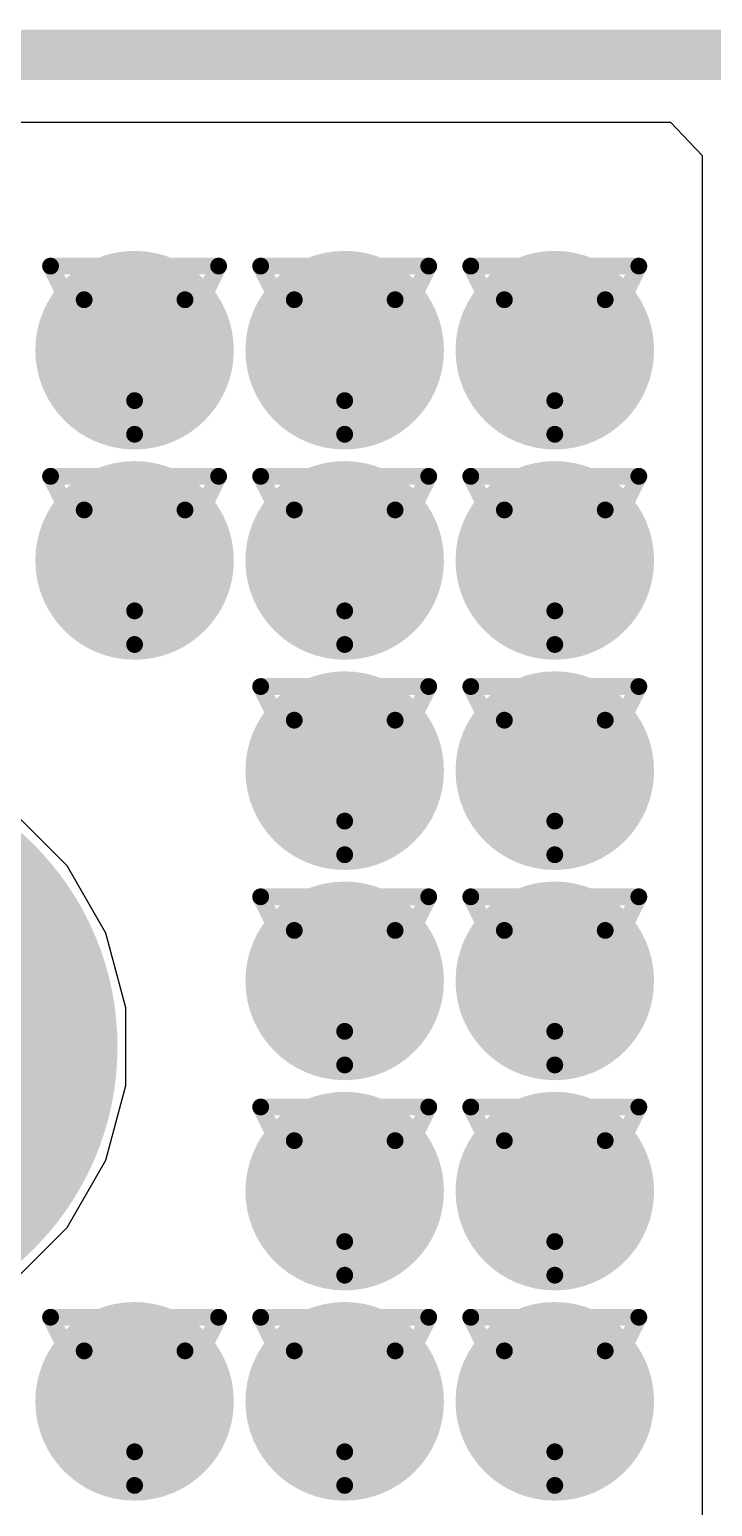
# Model space of a CAD drawing. Header units: inches. Extents: x -3 to 5381, y -57 to 5355.
# Drawn here: x 0.598 to 2.662, y -1.389 to 3.072 of the extents above; entities that cross this region are included whole.
import ezdxf

# ---------------------------------------------------------------- set-up
doc = ezdxf.new("R2010")
doc.units = ezdxf.units.IN
for name, color, linetype in [('Board_Outline', 216, 'Continuous'), ('Bottom Layer', 5, 'Continuous'), ('Bottom Solder', 6, 'Continuous'), ('Drill Drawing', 1, 'Continuous'), ('Multi-Layer', 9, 'Continuous'), ('Pad Holes', 156, 'Continuous'), ('Top Layer', 1, 'Continuous'), ('Top Solder', 216, 'Continuous'), ('Via Holes', 16, 'Continuous')]:
    doc.layers.add(name, color=color, linetype=linetype)

msp = doc.modelspace()

# ---------------------------------------------------------------- hatches: boundary and pattern name
at = {"layer": 'Bottom Layer'}
h = msp.add_hatch(color=5, dxfattribs=at)
edge = h.paths.add_edge_path()
edge.add_arc((0.9152, 2.1039), 0.3, 0, 360)
h = msp.add_hatch(color=5, dxfattribs=at)
edge = h.paths.add_edge_path()
edge.add_arc((1.5502, 2.1039), 0.3, 0, 360)
h = msp.add_hatch(color=5, dxfattribs=at)
edge = h.paths.add_edge_path()
edge.add_arc((2.1852, 2.1039), 0.3, 0, 360)
h = msp.add_hatch(color=5, dxfattribs=at)
edge = h.paths.add_edge_path()
edge.add_arc((0.9152, 1.4689), 0.3, 0, 360)
h = msp.add_hatch(color=5, dxfattribs=at)
edge = h.paths.add_edge_path()
edge.add_arc((1.5502, 1.4689), 0.3, 0, 360)
h = msp.add_hatch(color=5, dxfattribs=at)
edge = h.paths.add_edge_path()
edge.add_arc((2.1852, 1.4689), 0.3, 0, 360)
h = msp.add_hatch(color=5, dxfattribs=at)
edge = h.paths.add_edge_path()
edge.add_arc((1.5502, 0.8339), 0.3, 0, 360)
h = msp.add_hatch(color=5, dxfattribs=at)
edge = h.paths.add_edge_path()
edge.add_arc((2.1852, 0.8339), 0.3, 0, 360)
h = msp.add_hatch(color=5, dxfattribs=at)
edge = h.paths.add_edge_path()
edge.add_arc((0, 0), 0.762, 0, 360)
h = msp.add_hatch(color=5, dxfattribs=at)
edge = h.paths.add_edge_path()
edge.add_arc((1.5502, 0.1989), 0.3, 0, 360)
h = msp.add_hatch(color=5, dxfattribs=at)
edge = h.paths.add_edge_path()
edge.add_arc((2.1852, 0.1989), 0.3, 0, 360)
h = msp.add_hatch(color=5, dxfattribs=at)
edge = h.paths.add_edge_path()
edge.add_arc((1.5502, -0.4361), 0.3, 0, 360)
h = msp.add_hatch(color=5, dxfattribs=at)
edge = h.paths.add_edge_path()
edge.add_arc((2.1852, -0.4361), 0.3, 0, 360)
h = msp.add_hatch(color=5, dxfattribs=at)
edge = h.paths.add_edge_path()
edge.add_arc((0.9152, -1.0711), 0.3, 0, 360)
h = msp.add_hatch(color=5, dxfattribs=at)
edge = h.paths.add_edge_path()
edge.add_arc((1.5502, -1.0711), 0.3, 0, 360)
h = msp.add_hatch(color=5, dxfattribs=at)
edge = h.paths.add_edge_path()
edge.add_arc((2.1852, -1.0711), 0.3, 0, 360)
at = {"layer": 'Bottom Solder'}
h = msp.add_hatch(color=6, dxfattribs=at)
edge = h.paths.add_edge_path()
edge.add_arc((0, 0), 0.8636, 0, 360)
at = {"layer": 'Multi-Layer'}
h = msp.add_hatch(color=9, dxfattribs=at)
edge = h.paths.add_edge_path()
edge.add_arc((0, 0), 0.762, 0, 360)
at = {"layer": 'Pad Holes'}
h = msp.add_hatch(color=7, dxfattribs=at)
edge = h.paths.add_edge_path()
edge.add_arc((0, 0), 0.762, 0, 360)
at = {"layer": 'Top Layer'}
h = msp.add_hatch(color=1, dxfattribs=at)
edge = h.paths.add_edge_path()
edge.add_arc((0.9152, 2.1039), 0.3, 0, 360)
h = msp.add_hatch(color=1, dxfattribs=at)
edge = h.paths.add_edge_path()
edge.add_arc((1.5502, 2.1039), 0.3, 0, 360)
h = msp.add_hatch(color=1, dxfattribs=at)
edge = h.paths.add_edge_path()
edge.add_arc((2.1852, 2.1039), 0.3, 0, 360)
h = msp.add_hatch(color=1, dxfattribs=at)
edge = h.paths.add_edge_path()
edge.add_arc((0.9152, 1.4689), 0.3, 0, 360)
h = msp.add_hatch(color=1, dxfattribs=at)
edge = h.paths.add_edge_path()
edge.add_arc((1.5502, 1.4689), 0.3, 0, 360)
h = msp.add_hatch(color=1, dxfattribs=at)
edge = h.paths.add_edge_path()
edge.add_arc((2.1852, 1.4689), 0.3, 0, 360)
h = msp.add_hatch(color=1, dxfattribs=at)
edge = h.paths.add_edge_path()
edge.add_arc((1.5502, 0.8339), 0.3, 0, 360)
h = msp.add_hatch(color=1, dxfattribs=at)
edge = h.paths.add_edge_path()
edge.add_arc((2.1852, 0.8339), 0.3, 0, 360)
h = msp.add_hatch(color=1, dxfattribs=at)
edge = h.paths.add_edge_path()
edge.add_arc((0, 0), 0.762, 0, 360)
h = msp.add_hatch(color=1, dxfattribs=at)
edge = h.paths.add_edge_path()
edge.add_arc((1.5502, 0.1989), 0.3, 0, 360)
h = msp.add_hatch(color=1, dxfattribs=at)
edge = h.paths.add_edge_path()
edge.add_arc((2.1852, 0.1989), 0.3, 0, 360)
h = msp.add_hatch(color=1, dxfattribs=at)
edge = h.paths.add_edge_path()
edge.add_arc((1.5502, -0.4361), 0.3, 0, 360)
h = msp.add_hatch(color=1, dxfattribs=at)
edge = h.paths.add_edge_path()
edge.add_arc((2.1852, -0.4361), 0.3, 0, 360)
h = msp.add_hatch(color=1, dxfattribs=at)
edge = h.paths.add_edge_path()
edge.add_arc((0.9152, -1.0711), 0.3, 0, 360)
h = msp.add_hatch(color=1, dxfattribs=at)
edge = h.paths.add_edge_path()
edge.add_arc((1.5502, -1.0711), 0.3, 0, 360)
h = msp.add_hatch(color=1, dxfattribs=at)
edge = h.paths.add_edge_path()
edge.add_arc((2.1852, -1.0711), 0.3, 0, 360)
at = {"layer": 'Top Solder'}
h = msp.add_hatch(color=216, dxfattribs=at)
edge = h.paths.add_edge_path()
edge.add_arc((0, 0), 0.8636, 0, 360)
at = {"layer": 'Via Holes'}
h = msp.add_hatch(color=7, dxfattribs=at)
edge = h.paths.add_edge_path()
edge.add_arc((0.9152, 2.1039), 0.15, 0, 360)
h = msp.add_hatch(color=7, dxfattribs=at)
edge = h.paths.add_edge_path()
edge.add_arc((1.5502, 2.1039), 0.15, 0, 360)
h = msp.add_hatch(color=7, dxfattribs=at)
edge = h.paths.add_edge_path()
edge.add_arc((2.1852, 2.1039), 0.15, 0, 360)
h = msp.add_hatch(color=7, dxfattribs=at)
edge = h.paths.add_edge_path()
edge.add_arc((0.9152, 1.4689), 0.15, 0, 360)
h = msp.add_hatch(color=7, dxfattribs=at)
edge = h.paths.add_edge_path()
edge.add_arc((1.5502, 1.4689), 0.15, 0, 360)
h = msp.add_hatch(color=7, dxfattribs=at)
edge = h.paths.add_edge_path()
edge.add_arc((2.1852, 1.4689), 0.15, 0, 360)
h = msp.add_hatch(color=7, dxfattribs=at)
edge = h.paths.add_edge_path()
edge.add_arc((1.5502, 0.8339), 0.15, 0, 360)
h = msp.add_hatch(color=7, dxfattribs=at)
edge = h.paths.add_edge_path()
edge.add_arc((2.1852, 0.8339), 0.15, 0, 360)
h = msp.add_hatch(color=7, dxfattribs=at)
edge = h.paths.add_edge_path()
edge.add_arc((1.5502, 0.1989), 0.15, 0, 360)
h = msp.add_hatch(color=7, dxfattribs=at)
edge = h.paths.add_edge_path()
edge.add_arc((2.1852, 0.1989), 0.15, 0, 360)
h = msp.add_hatch(color=7, dxfattribs=at)
edge = h.paths.add_edge_path()
edge.add_arc((1.5502, -0.4361), 0.15, 0, 360)
h = msp.add_hatch(color=7, dxfattribs=at)
edge = h.paths.add_edge_path()
edge.add_arc((2.1852, -0.4361), 0.15, 0, 360)
h = msp.add_hatch(color=7, dxfattribs=at)
edge = h.paths.add_edge_path()
edge.add_arc((0.9152, -1.0711), 0.15, 0, 360)
h = msp.add_hatch(color=7, dxfattribs=at)
edge = h.paths.add_edge_path()
edge.add_arc((1.5502, -1.0711), 0.15, 0, 360)
h = msp.add_hatch(color=7, dxfattribs=at)
edge = h.paths.add_edge_path()
edge.add_arc((2.1852, -1.0711), 0.15, 0, 360)

# ---------------------------------------------------------------- linework, layer by layer
at = {"layer": 'Board_Outline'}
msp.add_lwpolyline([(0.0069, 2.9962, 0.1524, 0.1524, 0), (38.6535, 2.9962, 0.1524, 0.1524, 0)], format="xyseb", dxfattribs=at)
at = {"layer": 'Bottom Layer'}
for p, q in [((0.0284, 2.7923), (2.535, 2.7923)), ((2.535, 2.7923), (2.6311, 2.6924)), ((2.6311, 2.6924), (2.6311, -7.6708)), ((0.7114, 0.5459), (0.5459, 0.7114)), ((0.8284, 0.3431), (0.7114, 0.5459)), ((0.889, 0.117), (0.8284, 0.3431)), ((0.889, -0.117), (0.889, 0.117)), ((0.8284, -0.3431), (0.889, -0.117)), ((0.7114, -0.5459), (0.8284, -0.3431)), ((0.5459, -0.7114), (0.7114, -0.5459))]:
    msp.add_line(p, q, dxfattribs=at)
at = {"layer": 'Drill Drawing'}
for points in [[(0.6612, 2.3579, 0.0508, 0.0508, 0), (1.1692, 2.3579, 0.0508, 0.0508, 0)], [(0.6612, 2.3579, 0.0508, 0.0508, 0), (0.9152, 1.8499, 0.0508, 0.0508, 0)], [(0.9152, 1.8499, 0.0508, 0.0508, 0), (1.1692, 2.3579, 0.0508, 0.0508, 0)], [(1.2962, 2.3579, 0.0508, 0.0508, 0), (1.8042, 2.3579, 0.0508, 0.0508, 0)], [(1.2962, 2.3579, 0.0508, 0.0508, 0), (1.5502, 1.8499, 0.0508, 0.0508, 0)], [(1.5502, 1.8499, 0.0508, 0.0508, 0), (1.8042, 2.3579, 0.0508, 0.0508, 0)], [(1.9312, 2.3579, 0.0508, 0.0508, 0), (2.4392, 2.3579, 0.0508, 0.0508, 0)], [(1.9312, 2.3579, 0.0508, 0.0508, 0), (2.1852, 1.8499, 0.0508, 0.0508, 0)], [(2.1852, 1.8499, 0.0508, 0.0508, 0), (2.4392, 2.3579, 0.0508, 0.0508, 0)], [(0.7628, 2.2563, 0.0508, 0.0508, 0), (1.0676, 2.2563, 0.0508, 0.0508, 0)], [(0.7628, 2.2563, 0.0508, 0.0508, 0), (0.9152, 1.9515, 0.0508, 0.0508, 0)], [(0.9152, 1.9515, 0.0508, 0.0508, 0), (1.0676, 2.2563, 0.0508, 0.0508, 0)], [(1.3978, 2.2563, 0.0508, 0.0508, 0), (1.7026, 2.2563, 0.0508, 0.0508, 0)], [(1.3978, 2.2563, 0.0508, 0.0508, 0), (1.5502, 1.9515, 0.0508, 0.0508, 0)], [(1.5502, 1.9515, 0.0508, 0.0508, 0), (1.7026, 2.2563, 0.0508, 0.0508, 0)], [(2.0328, 2.2563, 0.0508, 0.0508, 0), (2.3376, 2.2563, 0.0508, 0.0508, 0)], [(2.0328, 2.2563, 0.0508, 0.0508, 0), (2.1852, 1.9515, 0.0508, 0.0508, 0)], [(2.1852, 1.9515, 0.0508, 0.0508, 0), (2.3376, 2.2563, 0.0508, 0.0508, 0)], [(0.6612, 1.7229, 0.0508, 0.0508, 0), (1.1692, 1.7229, 0.0508, 0.0508, 0)], [(0.6612, 1.7229, 0.0508, 0.0508, 0), (0.9152, 1.2149, 0.0508, 0.0508, 0)], [(0.9152, 1.2149, 0.0508, 0.0508, 0), (1.1692, 1.7229, 0.0508, 0.0508, 0)], [(1.2962, 1.7229, 0.0508, 0.0508, 0), (1.8042, 1.7229, 0.0508, 0.0508, 0)], [(1.2962, 1.7229, 0.0508, 0.0508, 0), (1.5502, 1.2149, 0.0508, 0.0508, 0)], [(1.5502, 1.2149, 0.0508, 0.0508, 0), (1.8042, 1.7229, 0.0508, 0.0508, 0)], [(1.9312, 1.7229, 0.0508, 0.0508, 0), (2.4392, 1.7229, 0.0508, 0.0508, 0)], [(1.9312, 1.7229, 0.0508, 0.0508, 0), (2.1852, 1.2149, 0.0508, 0.0508, 0)], [(2.1852, 1.2149, 0.0508, 0.0508, 0), (2.4392, 1.7229, 0.0508, 0.0508, 0)], [(0.7628, 1.6213, 0.0508, 0.0508, 0), (1.0676, 1.6213, 0.0508, 0.0508, 0)], [(0.7628, 1.6213, 0.0508, 0.0508, 0), (0.9152, 1.3165, 0.0508, 0.0508, 0)], [(0.9152, 1.3165, 0.0508, 0.0508, 0), (1.0676, 1.6213, 0.0508, 0.0508, 0)], [(1.3978, 1.6213, 0.0508, 0.0508, 0), (1.7026, 1.6213, 0.0508, 0.0508, 0)], [(1.3978, 1.6213, 0.0508, 0.0508, 0), (1.5502, 1.3165, 0.0508, 0.0508, 0)], [(1.5502, 1.3165, 0.0508, 0.0508, 0), (1.7026, 1.6213, 0.0508, 0.0508, 0)], [(2.0328, 1.6213, 0.0508, 0.0508, 0), (2.3376, 1.6213, 0.0508, 0.0508, 0)], [(2.0328, 1.6213, 0.0508, 0.0508, 0), (2.1852, 1.3165, 0.0508, 0.0508, 0)], [(2.1852, 1.3165, 0.0508, 0.0508, 0), (2.3376, 1.6213, 0.0508, 0.0508, 0)], [(1.2962, 1.0879, 0.0508, 0.0508, 0), (1.8042, 1.0879, 0.0508, 0.0508, 0)], [(1.2962, 1.0879, 0.0508, 0.0508, 0), (1.5502, 0.5799, 0.0508, 0.0508, 0)], [(1.5502, 0.5799, 0.0508, 0.0508, 0), (1.8042, 1.0879, 0.0508, 0.0508, 0)], [(1.9312, 1.0879, 0.0508, 0.0508, 0), (2.4392, 1.0879, 0.0508, 0.0508, 0)], [(1.9312, 1.0879, 0.0508, 0.0508, 0), (2.1852, 0.5799, 0.0508, 0.0508, 0)], [(2.1852, 0.5799, 0.0508, 0.0508, 0), (2.4392, 1.0879, 0.0508, 0.0508, 0)], [(1.3978, 0.9863, 0.0508, 0.0508, 0), (1.7026, 0.9863, 0.0508, 0.0508, 0)], [(1.3978, 0.9863, 0.0508, 0.0508, 0), (1.5502, 0.6815, 0.0508, 0.0508, 0)], [(1.5502, 0.6815, 0.0508, 0.0508, 0), (1.7026, 0.9863, 0.0508, 0.0508, 0)], [(2.0328, 0.9863, 0.0508, 0.0508, 0), (2.3376, 0.9863, 0.0508, 0.0508, 0)], [(2.0328, 0.9863, 0.0508, 0.0508, 0), (2.1852, 0.6815, 0.0508, 0.0508, 0)], [(2.1852, 0.6815, 0.0508, 0.0508, 0), (2.3376, 0.9863, 0.0508, 0.0508, 0)], [(1.2962, 0.4529, 0.0508, 0.0508, 0), (1.8042, 0.4529, 0.0508, 0.0508, 0)], [(1.2962, 0.4529, 0.0508, 0.0508, 0), (1.5502, -0.0551, 0.0508, 0.0508, 0)], [(1.5502, -0.0551, 0.0508, 0.0508, 0), (1.8042, 0.4529, 0.0508, 0.0508, 0)], [(1.9312, 0.4529, 0.0508, 0.0508, 0), (2.4392, 0.4529, 0.0508, 0.0508, 0)], [(1.9312, 0.4529, 0.0508, 0.0508, 0), (2.1852, -0.0551, 0.0508, 0.0508, 0)], [(2.1852, -0.0551, 0.0508, 0.0508, 0), (2.4392, 0.4529, 0.0508, 0.0508, 0)], [(1.3978, 0.3513, 0.0508, 0.0508, 0), (1.7026, 0.3513, 0.0508, 0.0508, 0)], [(1.3978, 0.3513, 0.0508, 0.0508, 0), (1.5502, 0.0465, 0.0508, 0.0508, 0)], [(1.5502, 0.0465, 0.0508, 0.0508, 0), (1.7026, 0.3513, 0.0508, 0.0508, 0)], [(2.0328, 0.3513, 0.0508, 0.0508, 0), (2.3376, 0.3513, 0.0508, 0.0508, 0)], [(2.0328, 0.3513, 0.0508, 0.0508, 0), (2.1852, 0.0465, 0.0508, 0.0508, 0)], [(2.1852, 0.0465, 0.0508, 0.0508, 0), (2.3376, 0.3513, 0.0508, 0.0508, 0)], [(1.2962, -0.1821, 0.0508, 0.0508, 0), (1.8042, -0.1821, 0.0508, 0.0508, 0)], [(1.2962, -0.1821, 0.0508, 0.0508, 0), (1.5502, -0.6901, 0.0508, 0.0508, 0)], [(1.5502, -0.6901, 0.0508, 0.0508, 0), (1.8042, -0.1821, 0.0508, 0.0508, 0)], [(1.9312, -0.1821, 0.0508, 0.0508, 0), (2.4392, -0.1821, 0.0508, 0.0508, 0)], [(1.9312, -0.1821, 0.0508, 0.0508, 0), (2.1852, -0.6901, 0.0508, 0.0508, 0)], [(2.1852, -0.6901, 0.0508, 0.0508, 0), (2.4392, -0.1821, 0.0508, 0.0508, 0)], [(1.3978, -0.2837, 0.0508, 0.0508, 0), (1.7026, -0.2837, 0.0508, 0.0508, 0)], [(1.3978, -0.2837, 0.0508, 0.0508, 0), (1.5502, -0.5885, 0.0508, 0.0508, 0)], [(1.5502, -0.5885, 0.0508, 0.0508, 0), (1.7026, -0.2837, 0.0508, 0.0508, 0)], [(2.0328, -0.2837, 0.0508, 0.0508, 0), (2.3376, -0.2837, 0.0508, 0.0508, 0)], [(2.0328, -0.2837, 0.0508, 0.0508, 0), (2.1852, -0.5885, 0.0508, 0.0508, 0)], [(2.1852, -0.5885, 0.0508, 0.0508, 0), (2.3376, -0.2837, 0.0508, 0.0508, 0)], [(0.6612, -0.8171, 0.0508, 0.0508, 0), (1.1692, -0.8171, 0.0508, 0.0508, 0)], [(0.6612, -0.8171, 0.0508, 0.0508, 0), (0.9152, -1.3251, 0.0508, 0.0508, 0)], [(0.9152, -1.3251, 0.0508, 0.0508, 0), (1.1692, -0.8171, 0.0508, 0.0508, 0)], [(1.2962, -0.8171, 0.0508, 0.0508, 0), (1.8042, -0.8171, 0.0508, 0.0508, 0)], [(1.2962, -0.8171, 0.0508, 0.0508, 0), (1.5502, -1.3251, 0.0508, 0.0508, 0)], [(1.5502, -1.3251, 0.0508, 0.0508, 0), (1.8042, -0.8171, 0.0508, 0.0508, 0)], [(1.9312, -0.8171, 0.0508, 0.0508, 0), (2.4392, -0.8171, 0.0508, 0.0508, 0)], [(1.9312, -0.8171, 0.0508, 0.0508, 0), (2.1852, -1.3251, 0.0508, 0.0508, 0)], [(2.1852, -1.3251, 0.0508, 0.0508, 0), (2.4392, -0.8171, 0.0508, 0.0508, 0)], [(0.7628, -0.9187, 0.0508, 0.0508, 0), (1.0676, -0.9187, 0.0508, 0.0508, 0)], [(0.7628, -0.9187, 0.0508, 0.0508, 0), (0.9152, -1.2235, 0.0508, 0.0508, 0)], [(0.9152, -1.2235, 0.0508, 0.0508, 0), (1.0676, -0.9187, 0.0508, 0.0508, 0)], [(1.3978, -0.9187, 0.0508, 0.0508, 0), (1.7026, -0.9187, 0.0508, 0.0508, 0)], [(1.3978, -0.9187, 0.0508, 0.0508, 0), (1.5502, -1.2235, 0.0508, 0.0508, 0)], [(1.5502, -1.2235, 0.0508, 0.0508, 0), (1.7026, -0.9187, 0.0508, 0.0508, 0)], [(2.0328, -0.9187, 0.0508, 0.0508, 0), (2.3376, -0.9187, 0.0508, 0.0508, 0)], [(2.0328, -0.9187, 0.0508, 0.0508, 0), (2.1852, -1.2235, 0.0508, 0.0508, 0)], [(2.1852, -1.2235, 0.0508, 0.0508, 0), (2.3376, -0.9187, 0.0508, 0.0508, 0)]]:
    msp.add_lwpolyline(points, format="xyseb", dxfattribs=at)
for points in [[(0.6485, 2.3579, 0.0254, 0.0254, 1), (0.6739, 2.3579, 0.0254, 0.0254, 1)], [(0.6485, 2.3579, 0.0254, 0.0254, 1), (0.6739, 2.3579, 0.0254, 0.0254, 1)], [(1.1565, 2.3579, 0.0254, 0.0254, 1), (1.1819, 2.3579, 0.0254, 0.0254, 1)], [(1.1565, 2.3579, 0.0254, 0.0254, 1), (1.1819, 2.3579, 0.0254, 0.0254, 1)], [(1.2835, 2.3579, 0.0254, 0.0254, 1), (1.3089, 2.3579, 0.0254, 0.0254, 1)], [(1.2835, 2.3579, 0.0254, 0.0254, 1), (1.3089, 2.3579, 0.0254, 0.0254, 1)], [(1.7915, 2.3579, 0.0254, 0.0254, 1), (1.8169, 2.3579, 0.0254, 0.0254, 1)], [(1.7915, 2.3579, 0.0254, 0.0254, 1), (1.8169, 2.3579, 0.0254, 0.0254, 1)], [(1.9185, 2.3579, 0.0254, 0.0254, 1), (1.9439, 2.3579, 0.0254, 0.0254, 1)], [(1.9185, 2.3579, 0.0254, 0.0254, 1), (1.9439, 2.3579, 0.0254, 0.0254, 1)], [(2.4265, 2.3579, 0.0254, 0.0254, 1), (2.4519, 2.3579, 0.0254, 0.0254, 1)], [(2.4265, 2.3579, 0.0254, 0.0254, 1), (2.4519, 2.3579, 0.0254, 0.0254, 1)], [(0.7501, 2.2563, 0.0254, 0.0254, 1), (0.7755, 2.2563, 0.0254, 0.0254, 1)], [(0.7501, 2.2563, 0.0254, 0.0254, 1), (0.7755, 2.2563, 0.0254, 0.0254, 1)], [(1.0549, 2.2563, 0.0254, 0.0254, 1), (1.0803, 2.2563, 0.0254, 0.0254, 1)], [(1.0549, 2.2563, 0.0254, 0.0254, 1), (1.0803, 2.2563, 0.0254, 0.0254, 1)], [(1.3851, 2.2563, 0.0254, 0.0254, 1), (1.4105, 2.2563, 0.0254, 0.0254, 1)], [(1.3851, 2.2563, 0.0254, 0.0254, 1), (1.4105, 2.2563, 0.0254, 0.0254, 1)], [(1.6899, 2.2563, 0.0254, 0.0254, 1), (1.7153, 2.2563, 0.0254, 0.0254, 1)], [(1.6899, 2.2563, 0.0254, 0.0254, 1), (1.7153, 2.2563, 0.0254, 0.0254, 1)], [(2.0201, 2.2563, 0.0254, 0.0254, 1), (2.0455, 2.2563, 0.0254, 0.0254, 1)], [(2.0201, 2.2563, 0.0254, 0.0254, 1), (2.0455, 2.2563, 0.0254, 0.0254, 1)], [(2.3249, 2.2563, 0.0254, 0.0254, 1), (2.3503, 2.2563, 0.0254, 0.0254, 1)], [(2.3249, 2.2563, 0.0254, 0.0254, 1), (2.3503, 2.2563, 0.0254, 0.0254, 1)], [(0.9025, 1.9515, 0.0254, 0.0254, 1), (0.9279, 1.9515, 0.0254, 0.0254, 1)], [(0.9025, 1.9515, 0.0254, 0.0254, 1), (0.9279, 1.9515, 0.0254, 0.0254, 1)], [(1.5375, 1.9515, 0.0254, 0.0254, 1), (1.5629, 1.9515, 0.0254, 0.0254, 1)], [(1.5375, 1.9515, 0.0254, 0.0254, 1), (1.5629, 1.9515, 0.0254, 0.0254, 1)], [(2.1725, 1.9515, 0.0254, 0.0254, 1), (2.1979, 1.9515, 0.0254, 0.0254, 1)], [(2.1725, 1.9515, 0.0254, 0.0254, 1), (2.1979, 1.9515, 0.0254, 0.0254, 1)], [(0.9025, 1.8499, 0.0254, 0.0254, 1), (0.9279, 1.8499, 0.0254, 0.0254, 1)], [(0.9025, 1.8499, 0.0254, 0.0254, 1), (0.9279, 1.8499, 0.0254, 0.0254, 1)], [(1.5375, 1.8499, 0.0254, 0.0254, 1), (1.5629, 1.8499, 0.0254, 0.0254, 1)], [(1.5375, 1.8499, 0.0254, 0.0254, 1), (1.5629, 1.8499, 0.0254, 0.0254, 1)], [(2.1725, 1.8499, 0.0254, 0.0254, 1), (2.1979, 1.8499, 0.0254, 0.0254, 1)], [(2.1725, 1.8499, 0.0254, 0.0254, 1), (2.1979, 1.8499, 0.0254, 0.0254, 1)], [(0.6485, 1.7229, 0.0254, 0.0254, 1), (0.6739, 1.7229, 0.0254, 0.0254, 1)], [(0.6485, 1.7229, 0.0254, 0.0254, 1), (0.6739, 1.7229, 0.0254, 0.0254, 1)], [(1.1565, 1.7229, 0.0254, 0.0254, 1), (1.1819, 1.7229, 0.0254, 0.0254, 1)], [(1.1565, 1.7229, 0.0254, 0.0254, 1), (1.1819, 1.7229, 0.0254, 0.0254, 1)], [(1.2835, 1.7229, 0.0254, 0.0254, 1), (1.3089, 1.7229, 0.0254, 0.0254, 1)], [(1.2835, 1.7229, 0.0254, 0.0254, 1), (1.3089, 1.7229, 0.0254, 0.0254, 1)], [(1.7915, 1.7229, 0.0254, 0.0254, 1), (1.8169, 1.7229, 0.0254, 0.0254, 1)], [(1.7915, 1.7229, 0.0254, 0.0254, 1), (1.8169, 1.7229, 0.0254, 0.0254, 1)], [(1.9185, 1.7229, 0.0254, 0.0254, 1), (1.9439, 1.7229, 0.0254, 0.0254, 1)], [(1.9185, 1.7229, 0.0254, 0.0254, 1), (1.9439, 1.7229, 0.0254, 0.0254, 1)], [(2.4265, 1.7229, 0.0254, 0.0254, 1), (2.4519, 1.7229, 0.0254, 0.0254, 1)], [(2.4265, 1.7229, 0.0254, 0.0254, 1), (2.4519, 1.7229, 0.0254, 0.0254, 1)], [(0.7501, 1.6213, 0.0254, 0.0254, 1), (0.7755, 1.6213, 0.0254, 0.0254, 1)], [(0.7501, 1.6213, 0.0254, 0.0254, 1), (0.7755, 1.6213, 0.0254, 0.0254, 1)], [(1.0549, 1.6213, 0.0254, 0.0254, 1), (1.0803, 1.6213, 0.0254, 0.0254, 1)], [(1.0549, 1.6213, 0.0254, 0.0254, 1), (1.0803, 1.6213, 0.0254, 0.0254, 1)], [(1.3851, 1.6213, 0.0254, 0.0254, 1), (1.4105, 1.6213, 0.0254, 0.0254, 1)], [(1.3851, 1.6213, 0.0254, 0.0254, 1), (1.4105, 1.6213, 0.0254, 0.0254, 1)], [(1.6899, 1.6213, 0.0254, 0.0254, 1), (1.7153, 1.6213, 0.0254, 0.0254, 1)], [(1.6899, 1.6213, 0.0254, 0.0254, 1), (1.7153, 1.6213, 0.0254, 0.0254, 1)], [(2.0201, 1.6213, 0.0254, 0.0254, 1), (2.0455, 1.6213, 0.0254, 0.0254, 1)], [(2.0201, 1.6213, 0.0254, 0.0254, 1), (2.0455, 1.6213, 0.0254, 0.0254, 1)], [(2.3249, 1.6213, 0.0254, 0.0254, 1), (2.3503, 1.6213, 0.0254, 0.0254, 1)], [(2.3249, 1.6213, 0.0254, 0.0254, 1), (2.3503, 1.6213, 0.0254, 0.0254, 1)], [(0.9025, 1.3165, 0.0254, 0.0254, 1), (0.9279, 1.3165, 0.0254, 0.0254, 1)], [(0.9025, 1.3165, 0.0254, 0.0254, 1), (0.9279, 1.3165, 0.0254, 0.0254, 1)], [(1.5375, 1.3165, 0.0254, 0.0254, 1), (1.5629, 1.3165, 0.0254, 0.0254, 1)], [(1.5375, 1.3165, 0.0254, 0.0254, 1), (1.5629, 1.3165, 0.0254, 0.0254, 1)], [(2.1725, 1.3165, 0.0254, 0.0254, 1), (2.1979, 1.3165, 0.0254, 0.0254, 1)], [(2.1725, 1.3165, 0.0254, 0.0254, 1), (2.1979, 1.3165, 0.0254, 0.0254, 1)], [(0.9025, 1.2149, 0.0254, 0.0254, 1), (0.9279, 1.2149, 0.0254, 0.0254, 1)], [(0.9025, 1.2149, 0.0254, 0.0254, 1), (0.9279, 1.2149, 0.0254, 0.0254, 1)], [(1.5375, 1.2149, 0.0254, 0.0254, 1), (1.5629, 1.2149, 0.0254, 0.0254, 1)], [(1.5375, 1.2149, 0.0254, 0.0254, 1), (1.5629, 1.2149, 0.0254, 0.0254, 1)], [(2.1725, 1.2149, 0.0254, 0.0254, 1), (2.1979, 1.2149, 0.0254, 0.0254, 1)], [(2.1725, 1.2149, 0.0254, 0.0254, 1), (2.1979, 1.2149, 0.0254, 0.0254, 1)], [(1.2835, 1.0879, 0.0254, 0.0254, 1), (1.3089, 1.0879, 0.0254, 0.0254, 1)], [(1.2835, 1.0879, 0.0254, 0.0254, 1), (1.3089, 1.0879, 0.0254, 0.0254, 1)], [(1.7915, 1.0879, 0.0254, 0.0254, 1), (1.8169, 1.0879, 0.0254, 0.0254, 1)], [(1.7915, 1.0879, 0.0254, 0.0254, 1), (1.8169, 1.0879, 0.0254, 0.0254, 1)], [(1.9185, 1.0879, 0.0254, 0.0254, 1), (1.9439, 1.0879, 0.0254, 0.0254, 1)], [(1.9185, 1.0879, 0.0254, 0.0254, 1), (1.9439, 1.0879, 0.0254, 0.0254, 1)], [(2.4265, 1.0879, 0.0254, 0.0254, 1), (2.4519, 1.0879, 0.0254, 0.0254, 1)], [(2.4265, 1.0879, 0.0254, 0.0254, 1), (2.4519, 1.0879, 0.0254, 0.0254, 1)], [(1.3851, 0.9863, 0.0254, 0.0254, 1), (1.4105, 0.9863, 0.0254, 0.0254, 1)], [(1.3851, 0.9863, 0.0254, 0.0254, 1), (1.4105, 0.9863, 0.0254, 0.0254, 1)], [(1.6899, 0.9863, 0.0254, 0.0254, 1), (1.7153, 0.9863, 0.0254, 0.0254, 1)], [(1.6899, 0.9863, 0.0254, 0.0254, 1), (1.7153, 0.9863, 0.0254, 0.0254, 1)], [(2.0201, 0.9863, 0.0254, 0.0254, 1), (2.0455, 0.9863, 0.0254, 0.0254, 1)], [(2.0201, 0.9863, 0.0254, 0.0254, 1), (2.0455, 0.9863, 0.0254, 0.0254, 1)], [(2.3249, 0.9863, 0.0254, 0.0254, 1), (2.3503, 0.9863, 0.0254, 0.0254, 1)], [(2.3249, 0.9863, 0.0254, 0.0254, 1), (2.3503, 0.9863, 0.0254, 0.0254, 1)], [(1.5375, 0.6815, 0.0254, 0.0254, 1), (1.5629, 0.6815, 0.0254, 0.0254, 1)], [(1.5375, 0.6815, 0.0254, 0.0254, 1), (1.5629, 0.6815, 0.0254, 0.0254, 1)], [(2.1725, 0.6815, 0.0254, 0.0254, 1), (2.1979, 0.6815, 0.0254, 0.0254, 1)], [(2.1725, 0.6815, 0.0254, 0.0254, 1), (2.1979, 0.6815, 0.0254, 0.0254, 1)], [(1.5375, 0.5799, 0.0254, 0.0254, 1), (1.5629, 0.5799, 0.0254, 0.0254, 1)], [(1.5375, 0.5799, 0.0254, 0.0254, 1), (1.5629, 0.5799, 0.0254, 0.0254, 1)], [(2.1725, 0.5799, 0.0254, 0.0254, 1), (2.1979, 0.5799, 0.0254, 0.0254, 1)], [(2.1725, 0.5799, 0.0254, 0.0254, 1), (2.1979, 0.5799, 0.0254, 0.0254, 1)], [(1.2835, 0.4529, 0.0254, 0.0254, 1), (1.3089, 0.4529, 0.0254, 0.0254, 1)], [(1.2835, 0.4529, 0.0254, 0.0254, 1), (1.3089, 0.4529, 0.0254, 0.0254, 1)], [(1.7915, 0.4529, 0.0254, 0.0254, 1), (1.8169, 0.4529, 0.0254, 0.0254, 1)], [(1.7915, 0.4529, 0.0254, 0.0254, 1), (1.8169, 0.4529, 0.0254, 0.0254, 1)], [(1.9185, 0.4529, 0.0254, 0.0254, 1), (1.9439, 0.4529, 0.0254, 0.0254, 1)], [(1.9185, 0.4529, 0.0254, 0.0254, 1), (1.9439, 0.4529, 0.0254, 0.0254, 1)], [(2.4265, 0.4529, 0.0254, 0.0254, 1), (2.4519, 0.4529, 0.0254, 0.0254, 1)], [(2.4265, 0.4529, 0.0254, 0.0254, 1), (2.4519, 0.4529, 0.0254, 0.0254, 1)], [(1.3851, 0.3513, 0.0254, 0.0254, 1), (1.4105, 0.3513, 0.0254, 0.0254, 1)], [(1.3851, 0.3513, 0.0254, 0.0254, 1), (1.4105, 0.3513, 0.0254, 0.0254, 1)], [(1.6899, 0.3513, 0.0254, 0.0254, 1), (1.7153, 0.3513, 0.0254, 0.0254, 1)], [(1.6899, 0.3513, 0.0254, 0.0254, 1), (1.7153, 0.3513, 0.0254, 0.0254, 1)], [(2.0201, 0.3513, 0.0254, 0.0254, 1), (2.0455, 0.3513, 0.0254, 0.0254, 1)], [(2.0201, 0.3513, 0.0254, 0.0254, 1), (2.0455, 0.3513, 0.0254, 0.0254, 1)], [(2.3249, 0.3513, 0.0254, 0.0254, 1), (2.3503, 0.3513, 0.0254, 0.0254, 1)], [(2.3249, 0.3513, 0.0254, 0.0254, 1), (2.3503, 0.3513, 0.0254, 0.0254, 1)], [(1.5375, 0.0465, 0.0254, 0.0254, 1), (1.5629, 0.0465, 0.0254, 0.0254, 1)], [(1.5375, 0.0465, 0.0254, 0.0254, 1), (1.5629, 0.0465, 0.0254, 0.0254, 1)], [(2.1725, 0.0465, 0.0254, 0.0254, 1), (2.1979, 0.0465, 0.0254, 0.0254, 1)], [(2.1725, 0.0465, 0.0254, 0.0254, 1), (2.1979, 0.0465, 0.0254, 0.0254, 1)], [(1.5375, -0.0551, 0.0254, 0.0254, 1), (1.5629, -0.0551, 0.0254, 0.0254, 1)], [(1.5375, -0.0551, 0.0254, 0.0254, 1), (1.5629, -0.0551, 0.0254, 0.0254, 1)], [(2.1725, -0.0551, 0.0254, 0.0254, 1), (2.1979, -0.0551, 0.0254, 0.0254, 1)], [(2.1725, -0.0551, 0.0254, 0.0254, 1), (2.1979, -0.0551, 0.0254, 0.0254, 1)], [(1.2835, -0.1821, 0.0254, 0.0254, 1), (1.3089, -0.1821, 0.0254, 0.0254, 1)], [(1.2835, -0.1821, 0.0254, 0.0254, 1), (1.3089, -0.1821, 0.0254, 0.0254, 1)], [(1.7915, -0.1821, 0.0254, 0.0254, 1), (1.8169, -0.1821, 0.0254, 0.0254, 1)], [(1.7915, -0.1821, 0.0254, 0.0254, 1), (1.8169, -0.1821, 0.0254, 0.0254, 1)], [(1.9185, -0.1821, 0.0254, 0.0254, 1), (1.9439, -0.1821, 0.0254, 0.0254, 1)], [(1.9185, -0.1821, 0.0254, 0.0254, 1), (1.9439, -0.1821, 0.0254, 0.0254, 1)], [(2.4265, -0.1821, 0.0254, 0.0254, 1), (2.4519, -0.1821, 0.0254, 0.0254, 1)], [(2.4265, -0.1821, 0.0254, 0.0254, 1), (2.4519, -0.1821, 0.0254, 0.0254, 1)], [(1.3851, -0.2837, 0.0254, 0.0254, 1), (1.4105, -0.2837, 0.0254, 0.0254, 1)], [(1.3851, -0.2837, 0.0254, 0.0254, 1), (1.4105, -0.2837, 0.0254, 0.0254, 1)], [(1.6899, -0.2837, 0.0254, 0.0254, 1), (1.7153, -0.2837, 0.0254, 0.0254, 1)], [(1.6899, -0.2837, 0.0254, 0.0254, 1), (1.7153, -0.2837, 0.0254, 0.0254, 1)], [(2.0201, -0.2837, 0.0254, 0.0254, 1), (2.0455, -0.2837, 0.0254, 0.0254, 1)], [(2.0201, -0.2837, 0.0254, 0.0254, 1), (2.0455, -0.2837, 0.0254, 0.0254, 1)], [(2.3249, -0.2837, 0.0254, 0.0254, 1), (2.3503, -0.2837, 0.0254, 0.0254, 1)], [(2.3249, -0.2837, 0.0254, 0.0254, 1), (2.3503, -0.2837, 0.0254, 0.0254, 1)], [(1.5375, -0.5885, 0.0254, 0.0254, 1), (1.5629, -0.5885, 0.0254, 0.0254, 1)], [(1.5375, -0.5885, 0.0254, 0.0254, 1), (1.5629, -0.5885, 0.0254, 0.0254, 1)], [(2.1725, -0.5885, 0.0254, 0.0254, 1), (2.1979, -0.5885, 0.0254, 0.0254, 1)], [(2.1725, -0.5885, 0.0254, 0.0254, 1), (2.1979, -0.5885, 0.0254, 0.0254, 1)], [(1.5375, -0.6901, 0.0254, 0.0254, 1), (1.5629, -0.6901, 0.0254, 0.0254, 1)], [(1.5375, -0.6901, 0.0254, 0.0254, 1), (1.5629, -0.6901, 0.0254, 0.0254, 1)], [(2.1725, -0.6901, 0.0254, 0.0254, 1), (2.1979, -0.6901, 0.0254, 0.0254, 1)], [(2.1725, -0.6901, 0.0254, 0.0254, 1), (2.1979, -0.6901, 0.0254, 0.0254, 1)], [(0.6485, -0.8171, 0.0254, 0.0254, 1), (0.6739, -0.8171, 0.0254, 0.0254, 1)], [(0.6485, -0.8171, 0.0254, 0.0254, 1), (0.6739, -0.8171, 0.0254, 0.0254, 1)], [(1.1565, -0.8171, 0.0254, 0.0254, 1), (1.1819, -0.8171, 0.0254, 0.0254, 1)], [(1.1565, -0.8171, 0.0254, 0.0254, 1), (1.1819, -0.8171, 0.0254, 0.0254, 1)], [(1.2835, -0.8171, 0.0254, 0.0254, 1), (1.3089, -0.8171, 0.0254, 0.0254, 1)], [(1.2835, -0.8171, 0.0254, 0.0254, 1), (1.3089, -0.8171, 0.0254, 0.0254, 1)], [(1.7915, -0.8171, 0.0254, 0.0254, 1), (1.8169, -0.8171, 0.0254, 0.0254, 1)], [(1.7915, -0.8171, 0.0254, 0.0254, 1), (1.8169, -0.8171, 0.0254, 0.0254, 1)], [(1.9185, -0.8171, 0.0254, 0.0254, 1), (1.9439, -0.8171, 0.0254, 0.0254, 1)], [(1.9185, -0.8171, 0.0254, 0.0254, 1), (1.9439, -0.8171, 0.0254, 0.0254, 1)], [(2.4265, -0.8171, 0.0254, 0.0254, 1), (2.4519, -0.8171, 0.0254, 0.0254, 1)], [(2.4265, -0.8171, 0.0254, 0.0254, 1), (2.4519, -0.8171, 0.0254, 0.0254, 1)], [(0.7501, -0.9187, 0.0254, 0.0254, 1), (0.7755, -0.9187, 0.0254, 0.0254, 1)], [(0.7501, -0.9187, 0.0254, 0.0254, 1), (0.7755, -0.9187, 0.0254, 0.0254, 1)], [(1.0549, -0.9187, 0.0254, 0.0254, 1), (1.0803, -0.9187, 0.0254, 0.0254, 1)], [(1.0549, -0.9187, 0.0254, 0.0254, 1), (1.0803, -0.9187, 0.0254, 0.0254, 1)], [(1.3851, -0.9187, 0.0254, 0.0254, 1), (1.4105, -0.9187, 0.0254, 0.0254, 1)], [(1.3851, -0.9187, 0.0254, 0.0254, 1), (1.4105, -0.9187, 0.0254, 0.0254, 1)], [(1.6899, -0.9187, 0.0254, 0.0254, 1), (1.7153, -0.9187, 0.0254, 0.0254, 1)], [(1.6899, -0.9187, 0.0254, 0.0254, 1), (1.7153, -0.9187, 0.0254, 0.0254, 1)], [(2.0201, -0.9187, 0.0254, 0.0254, 1), (2.0455, -0.9187, 0.0254, 0.0254, 1)], [(2.0201, -0.9187, 0.0254, 0.0254, 1), (2.0455, -0.9187, 0.0254, 0.0254, 1)], [(2.3249, -0.9187, 0.0254, 0.0254, 1), (2.3503, -0.9187, 0.0254, 0.0254, 1)], [(2.3249, -0.9187, 0.0254, 0.0254, 1), (2.3503, -0.9187, 0.0254, 0.0254, 1)], [(0.9025, -1.2235, 0.0254, 0.0254, 1), (0.9279, -1.2235, 0.0254, 0.0254, 1)], [(0.9025, -1.2235, 0.0254, 0.0254, 1), (0.9279, -1.2235, 0.0254, 0.0254, 1)], [(1.5375, -1.2235, 0.0254, 0.0254, 1), (1.5629, -1.2235, 0.0254, 0.0254, 1)], [(1.5375, -1.2235, 0.0254, 0.0254, 1), (1.5629, -1.2235, 0.0254, 0.0254, 1)], [(2.1725, -1.2235, 0.0254, 0.0254, 1), (2.1979, -1.2235, 0.0254, 0.0254, 1)], [(2.1725, -1.2235, 0.0254, 0.0254, 1), (2.1979, -1.2235, 0.0254, 0.0254, 1)], [(0.9025, -1.3251, 0.0254, 0.0254, 1), (0.9279, -1.3251, 0.0254, 0.0254, 1)], [(0.9025, -1.3251, 0.0254, 0.0254, 1), (0.9279, -1.3251, 0.0254, 0.0254, 1)], [(1.5375, -1.3251, 0.0254, 0.0254, 1), (1.5629, -1.3251, 0.0254, 0.0254, 1)], [(1.5375, -1.3251, 0.0254, 0.0254, 1), (1.5629, -1.3251, 0.0254, 0.0254, 1)], [(2.1725, -1.3251, 0.0254, 0.0254, 1), (2.1979, -1.3251, 0.0254, 0.0254, 1)], [(2.1725, -1.3251, 0.0254, 0.0254, 1), (2.1979, -1.3251, 0.0254, 0.0254, 1)]]:
    msp.add_lwpolyline(points, format="xyseb", close=True, dxfattribs=at)
at = {"layer": 'Top Layer'}
for p, q in [((0.0284, 2.7923), (2.535, 2.7923)), ((2.535, 2.7923), (2.6311, 2.6924)), ((2.6311, 2.6924), (2.6311, -5.9585)), ((0.7114, 0.5459), (0.5459, 0.7114)), ((0.8284, 0.3431), (0.7114, 0.5459)), ((0.889, 0.117), (0.8284, 0.3431)), ((0.889, -0.117), (0.889, 0.117)), ((0.8284, -0.3431), (0.889, -0.117)), ((0.7114, -0.5459), (0.8284, -0.3431)), ((0.5459, -0.7114), (0.7114, -0.5459))]:
    msp.add_line(p, q, dxfattribs=at)

doc.saveas('drawing.dxf')
